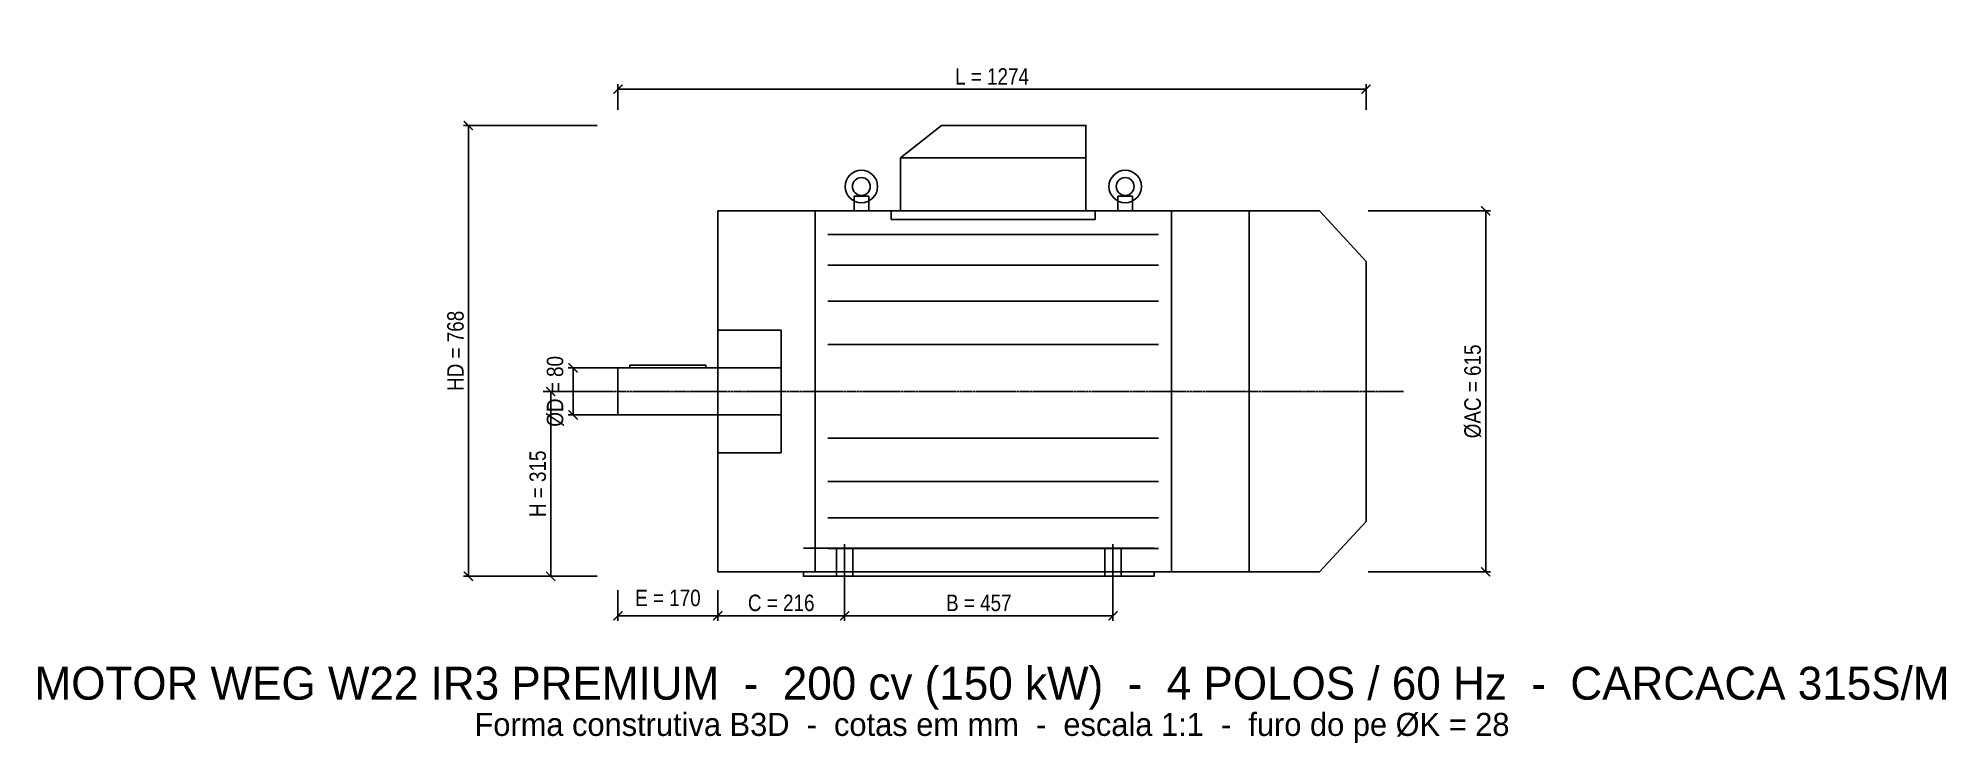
# Model space of a CAD drawing. Header units: metres. Extents: x -988 to 2262, y -599 to 602.
import ezdxf
from ezdxf.enums import TextEntityAlignment as Align

# ---------------------------------------------------------------- set-up
doc = ezdxf.new("R2010")
doc.units = ezdxf.units.M
doc.linetypes.add('CENTER', pattern=[5.08, 3.175, -0.635, 0.635, -0.635])
doc.linetypes.add('DASHED', pattern=[1.524, 1.27, -0.254])
for name, color, linetype in [('COTAS', 2, 'CONTINUOUS'), ('DETALHE', 8, 'DASHED'), ('EIXO', 3, 'CONTINUOUS'), ('EIXO_CENTRO', 6, 'CENTER'), ('MOTOR', 5, 'CONTINUOUS'), ('TEXTO', 7, 'CONTINUOUS')]:
    doc.layers.add(name, color=color, linetype=linetype)
doc.styles.add('OpenSansCondensed-Light', font='OpenSansCondensed-Light.ttf')
doc.dimstyles.new('PIVODRIP', dxfattribs={"dimtxt": 28.028, "dimasz": 15.4154, "dimexe": 8.4084, "dimexo": 9.8098, "dimgap": 7.84784, "dimtad": 1, "dimdec": 0, "dimzin": 12, "dimdsep": 46, "dimtxsty": 'OpenSansCondensed-Light', "dimblk": 'ARCHTICK', "dimcen": 2.5, "dimazin": 3, "dimtfac": 0.5, "dimtmove": 2, "dimatfit": 3})

# ---------------------------------------------------------------- blocks, each defined once
blk = doc.blocks.new('_ARCHTICK')
at = {"color": 0, "linetype": 'BYBLOCK', "const_width": 0.15}
blk.add_lwpolyline([(-0.5, -0.5), (0.5, 0.5)], dxfattribs=at)

msp = doc.modelspace()

# ---------------------------------------------------------------- linework, layer by layer
at = {"layer": 'DETALHE'}
for p, q in [((386, -346.5), (386, -260.25)), ((843, -346.5), (843, -260.25))]:
    msp.add_line(p, q, dxfattribs=at)
at = {"layer": 'EIXO'}
for points in [[(0, -40), (277.64, -40), (277.64, 40), (0, 40)], [(20.4, 40), (149.6, 40), (149.6, 44.8), (20.4, 44.8)]]:
    msp.add_lwpolyline(points, close=True, dxfattribs=at)
at = {"layer": 'EIXO_CENTRO'}
msp.add_line((-127.4, 0), (1337.7, 0), dxfattribs=at)
at = {"layer": 'MOTOR'}
for p, q in [((481.328, 397.71), (797.072, 397.71)), ((335.6, -307.5), (335.6, 307.5)), ((942.8, -307.5), (942.8, 307.5)), ((1075.28, -307.5), (1075.28, 307.5)), ((357.68, 267.525), (920.72, 267.525)), ((357.68, 215.25), (920.72, 215.25)), ((357.68, 153.75), (920.72, 153.75)), ((357.68, 79.95), (920.72, 79.95)), ((357.68, -79.95), (920.72, -79.95)), ((357.68, -153.75), (920.72, -153.75)), ((357.68, -215.25), (920.72, -215.25)), ((315.93, -267), (913.07, -267)), ((357.68, -267.525), (920.72, -267.525))]:
    msp.add_line(p, q, dxfattribs=at)
for points in [[(481.328, 307.5), (481.328, 397.71), (550.79168, 453), (797.072, 453), (797.072, 307.5)], [(402.08225, 307.5), (426.98975, 307.5), (426.98975, 332.4075), (402.08225, 332.4075)], [(851.41025, 307.5), (876.31775, 307.5), (876.31775, 332.4075), (851.41025, 332.4075)], [(170, 307.5), (1194.512, 307.5), (1274, 221.4), (1274, -221.4), (1194.512, -307.5), (170, -307.5)], [(465.5408, 307.5), (812.8592, 307.5), (812.8592, 292.95), (465.5408, 292.95)], [(170, -104.55), (277.64, -104.55), (277.64, 104.55), (170, 104.55)], [(372, -315), (400, -315), (400, -267), (372, -267)], [(829, -315), (857, -315), (857, -267), (829, -267)]]:
    msp.add_lwpolyline(points, close=True, dxfattribs=at)
msp.add_lwpolyline([(315.93, -307.5), (315.93, -315), (913.07, -315), (913.07, -307.5)], dxfattribs=at)
for centre, radius in [((414.536, 349.0125), 27.675), ((414.536, 349.0125), 15.22125), ((863.864, 349.0125), 27.675), ((863.864, 349.0125), 15.22125)]:
    msp.add_circle(centre, radius, dxfattribs=at)

# ---------------------------------------------------------------- texts
at = {"layer": 'TEXTO'}
for s, height, p in [('MOTOR WEG W22 IR3 PREMIUM  -  200 cv (150 kW)  -  4 POLOS / 60 Hz  -  CARCACA 315S/M', 56.056, (637, -497.182)), ('Forma construtiva B3D  -  cotas em mm  -  escala 1:1  -  furo do pe %%cK = 28', 39.2392, (637, -567.252))]:
    msp.add_text(s, height=height, dxfattribs=at).set_placement(p, align=Align.MIDDLE_CENTER)

# ---------------------------------------------------------------- dimensions: what is measured, and where the dimension line sits
at = {"layer": 'COTAS'}
for base, p1, p2, text in [((0, 514.6616), (0, 469.8168), (1274, 469.8168), 'L = <>'), ((0, -382.2672), (0, -329.014), (170, -329.014), 'E = <>'), ((170, -382.2672), (170, -329.014), (386, -329.014), 'C = <>'), ((386, -382.2672), (386, -329.014), (843, -329.014), 'B = <>')]:
    msp.add_linear_dim(base=base, p1=p1, p2=p2, text=text, dimstyle='PIVODRIP', dxfattribs=at).render()
for base, p1, p2, text in [((-254.8, -315), (-25.48, -315), (-25.48, 453), 'HD = <>'), ((1477.84, -307.5), (1267.63, -307.5), (1267.63, 307.5), '%%cAC = <>'), ((-76.44, -40), (25.48, -40), (25.48, 40), '%%cD = <>'), ((-114.66, -315), (-25.48, -315), (-25.48, 0), 'H = <>')]:
    msp.add_linear_dim(base=base, p1=p1, p2=p2, angle=90, text=text, dimstyle='PIVODRIP', dxfattribs=at).render()

doc.saveas('drawing.dxf')
